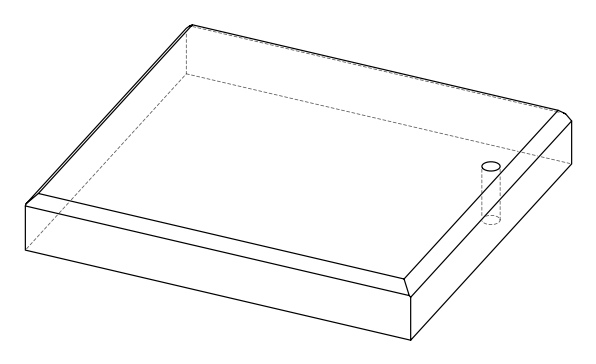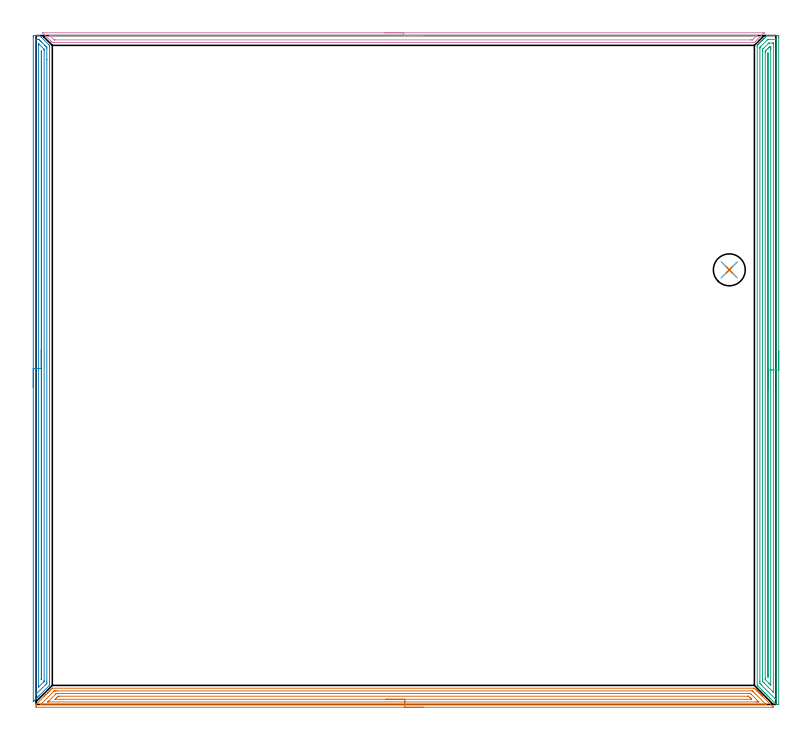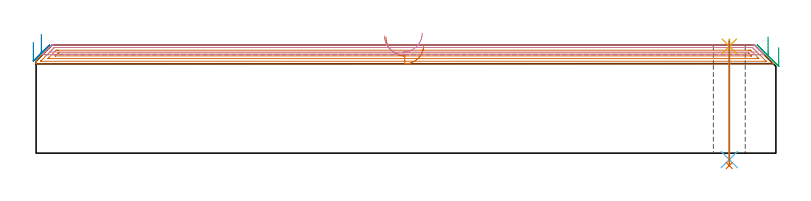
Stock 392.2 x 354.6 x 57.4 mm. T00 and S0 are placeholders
(PLAN: 7 operations, 3 tool changes, 44.6 min)
(1 AREA_MILL | FG_CHAMFER_SURFACE | UGT0205_001 | 12.46 min | 20009 mm3)
(2 AREA_MILL_1 | FG_CHAMFER_SURFACE_1 | UGT0205_001 | 11.26 min | 12845 mm3)
(3 AREA_MILL_2 | FG_CHAMFER_SURFACE_2 | UGT0205_001 | 14.11 min | 22628 mm3)
(4 AREA_MILL_3 | FG_CHAMFER_SURFACE_3 | UGT0205_001 | 6.24 min | 5086 mm3)
(5 SPOT_DRILL | STEP1HOLE | NXT0321_9005460120000 | 0.03 min | 3 mm3)
(6 DRILL_THROUGH_HOLE_INTO_CENTER | STEP1HOLE | NXT0301_077 | 0.25 min | 5043 mm3)
(7 DRILL_TO_ENLARGE_THROUGH_HOLE | STEP1HOLE | UGT0301_292 | 0.27 min | 7805 mm3)
(TOOL UGT0205_001 | Chamfer Mill 20 x 3 x 45 deg. | D20 FL50 Z2)
(TOOL NXT0321_9005460120000 | NC Spot Drill, 142deg, 12mm, Carbide, Uncoated | D12 PA142 FL30 Z2)
(TOOL NXT0301_077 | Carbide Drill 10.6mm [860.1-1060-053A1-MM 2214] | D10.6 PA140 FL71 Z2)
(TOOL UGT0301_292 | Twist Drill 16.9 mm | D16.9 PA118 FL120 Z2)
(OP 1 AREA_MILL)
G17 G21 G94 G90
T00 M6
G54
G17 G0 G90 X205.45 Y-1.5 S1061 M3
G43 Z67.4 H0
Z57.3
G94 G1 X205.412 Z56.428 F250.
X205.298 Z55.564
X205.109 Z54.712
X204.847 Z53.88
X204.513 Z53.074
X204.11 Z52.3
X203.642 Z51.564
X203.11 Z50.872
X202.521 Z50.229
X201.878 Z49.64
X201.186 Z49.108
X200.45 Z48.64
X199.676 Z48.237
X198.87 Z47.903
X198.038 Z47.641
X197.186 Z47.452
X196.322 Z47.338
X195.45 Z47.3
X0.054 Y-1.499 Z47.299
X0.003 Y-1.496 Z47.301
X0. Y-1.184 Z47.615
Y-1.096 Z47.703
Y-0.719 Z48.081
X0.009 Y-0.016 Z48.783
X0.01 Y-0.001 Z48.799
X0.176 Y0.177 Z48.975
X4.281 Y4.281 Z53.081
X4.44 Y4.442 Z53.238
X4.496 Y4.497 Z53.294
X5.166 Y5.166 Z53.966
X5.332 Y5.333 Z54.13
X5.389 Y5.39 Z54.188
X6.051 Y6.051 Z54.851
X6.223 Y6.225 Z55.021
X6.283 Y6.284 Z55.082
X6.936 Y6.936 Z55.736
X7.115 Y7.116 Z55.913
X7.773 Y7.773 Z56.573
X8.474 Y8.474 Z57.274
X8.613 Y8.602 Z57.397
X8.664 Y8.6 Z57.4
X380.446
X380.795 Y8.594 Z57.392
X381.078 Y8.322 Z57.121
X381.394 Y8.008 Z56.804
X381.445 Y7.955 Z56.754
X381.638 Y7.763 Z56.561
X381.691 Y7.71 Z56.507
X381.742 Y7.659 Z56.458
X381.936 Y7.465 Z56.264
X381.988 Y7.413 Z56.21
X382.038 Y7.362 Z56.161
X382.234 Y7.167 Z55.966
X382.285 Y7.116 Z55.913
X382.335 Y7.066 Z55.865
X382.532 Y6.869 Z55.668
X382.582 Y6.819 Z55.616
X382.631 Y6.769 Z55.568
X382.83 Y6.571 Z55.37
X382.88 Y6.522 Z55.319
X382.928 Y6.473 Z55.272
X383.127 Y6.273 Z55.072
X383.177 Y6.225 Z55.022
X383.224 Y6.176 Z54.975
X383.425 Y5.975 Z54.774
X383.474 Y5.927 Z54.724
X383.521 Y5.88 Z54.679
X383.723 Y5.677 Z54.476
X383.771 Y5.63 Z54.427
X383.817 Y5.583 Z54.382
X384.021 Y5.379 Z54.178
X384.068 Y5.333 Z54.13
X384.113 Y5.287 Z54.086
X384.319 Y5.081 Z53.88
X384.365 Y5.036 Z53.833
X384.41 Y4.991 Z53.79
X384.617 Y4.784 Z53.582
X384.663 Y4.739 Z53.536
X384.706 Y4.694 Z53.493
X384.915 Y4.486 Z53.285
X384.96 Y4.442 Z53.239
X385.003 Y4.398 Z53.197
X385.213 Y4.188 Z52.987
X390.309 Y-0.908 Z47.89
X390.399 Y-0.999 Z47.801
X390.575 Y-1.175 Z47.625
X390.755 Y-1.353 Z47.444
X390.873 Y-1.476 Z47.322
X390.883 Y-1.494 Z47.303
X390.873 Y-1.499 Z47.299
X195.45 Y-1.5 Z47.3
Y-0.086 Z48.714
X2.48 Y-0.085 Z48.715
X2.435 Y-0.084 Z48.716
X2.41 Y-0.082 Z48.718
X2.395 Y-0.08 Z48.72
X2.398 Y-0.063 Z48.737
X2.41 Y-0.041 Z48.759
X9.56 Y7.11 Z55.91
X9.563 Y7.113 Z55.913
X9.57 Y7.116 Z55.916
X10.39 Y7.18 Z55.98
X10.454 Y7.182 Z55.982
X11.278 Y7.186 Z55.986
X11.347
X379.553 Y7.185 Z55.985
X379.622 Y7.183 Z55.983
X379.757 Y7.179 Z55.979
X379.824 Y7.116 Z55.916
X380.446 Y6.503 Z55.303
X386.702 Y0.248 Z49.048
X386.964 Y-0.016 Z48.784
X387. Y-0.056 Z48.744
X387.016 Y-0.077 Z48.723
X387.015 Y-0.079 Z48.721
X386.981 Y-0.081 Z48.719
X386.842 Y-0.085 Z48.715
X386.772 Y-0.086 Z48.714
X195.45
Y1.328 Z50.128
X6.307 Y1.329 Z50.129
X6.262 Y1.332 Z50.132
X6.247 Y1.335 Z50.135
Y1.337 Z50.137
X6.264 Y1.359 Z50.159
X6.327 Y1.426 Z50.226
X6.666 Y1.767 Z50.567
X6.772 Y1.873 Z50.673
X10.343 Y5.443 Z54.243
X10.454 Y5.55 Z54.35
X10.686 Y5.764 Z54.564
X10.912 Y5.768 Z54.568
X11.347 Y5.77 Z54.57
X11.802 Y5.771 Z54.571
X377.765
X378.221 Y5.77 Z54.57
X378.659 Y5.766 Z54.566
X378.717 Y5.765 Z54.565
X378.779 Y5.71 Z54.51
X378.909 Y5.585 Z54.385
X379.166 Y5.333 Z54.133
X382.732 Y1.767 Z50.567
X383.127 Y1.367 Z50.167
X383.151 Y1.335 Z50.135
X383.127 Y1.334 Z50.134
X382.672 Y1.33 Z50.13
X382.234 Y1.329 Z50.129
X381.78 Y1.328 Z50.128
X195.45
Y2.743 Z51.543
X10.369
X10.167 Y2.745 Z51.545
X10.118 Y2.747 Z51.547
X10.108 Y2.75 Z51.55
X10.107 Y2.752 Z51.552
X10.126 Y2.775 Z51.575
X10.23 Y2.881 Z51.681
X10.347 Y2.999 Z51.799
X10.899 Y3.55 Z52.35
X11.347 Y3.999 Z52.799
X11.571 Y4.219 Z53.019
X11.67 Y4.313 Z53.113
X11.699 Y4.339 Z53.139
X11.737 Y4.35 Z53.15
X12.326 Y4.357 Z53.157
X377.361
X377.563 Y4.355 Z53.155
X377.663 Y4.352 Z53.152
X377.684 Y4.351 Z53.151
X377.709 Y4.331 Z53.131
X377.765 Y4.283 Z53.083
X378.501 Y3.55 Z52.35
X378.659 Y3.392 Z52.192
X379.253 Y2.791 Z51.591
X379.285 Y2.755 Z51.555
X379.288 Y2.749 Z51.549
X379.279 Y2.748 Z51.548
X379.191 Y2.745 Z51.545
X379.014 Y2.743 Z51.543
X378.659
X195.45
X194.578 Z51.581
X193.714 Z51.695
X192.862 Z51.883
X192.03 Z52.146
X191.224 Z52.48
X190.45 Z52.882
X189.714 Z53.351
X189.022 Z53.882
X188.379 Z54.472
X187.79 Z55.115
X187.258 Z55.807
X186.79 Z56.543
X186.387 Z57.316
X186.053 Z58.122
X185.791 Z58.954
X185.602 Z59.806
X185.488 Z60.671
X185.45 Z61.543
G0 Z67.4
M5
M2
(OP 2 AREA_MILL_1)
G17 G21 G94 G90
T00 M6
G54
G17 G0 G90 X-1.5 Y168.05 S1061 M3
G43 Z67.4 H0
Z58.8
G94 G1 Y168.088 Z57.928 F250.
Y168.202 Z57.063
Y168.391 Z56.212
Y168.653 Z55.38
Y168.987 Z54.574
Y169.39 Z53.8
Y169.858 Z53.064
Y170.39 Z52.372
Y170.979 Z51.729
Y171.622 Z51.14
Y172.314 Z50.608
Y173.05 Z50.14
Y173.824 Z49.737
Y174.63 Z49.403
Y175.462 Z49.141
Y176.313 Z48.952
Y177.178 Z48.838
Y178.05 Z48.8
Y353.462
X-1.499 Y353.986 Z48.801
X-1.496 Y354.351
X-1.492 Y354.59 Z48.803
X-1.138 Y354.6 Z49.156
X-0.591 Z49.706
X-0.263 Z50.033
X0.284 Z50.58
X0.612 Z50.907
X1.432 Z51.731
X1.487 Z51.786
X1.898 Z52.197
X1.907 Y354.593 Z52.206
X2.654 Y353.847 Z52.951
X6.738 Y349.762 Z57.037
X6.979 Y349.52 Z57.276
X7.095 Y349.402 Z57.391
X7.1 Y348.627 Z57.4
Y10.152
X7.095 Y10.105 Z57.391
X7.073 Y10.075 Z57.371
X6.877 Y9.876 Z57.176
X1.621 Y4.62 Z51.919
X1.487 Y4.485 Z51.783
X1.348 Y4.347 Z51.646
X1.192 Y4.191 Z51.49
X1.05 Y4.048 Z51.345
X0.901 Y3.9 Z51.199
X0.763 Y3.762 Z51.061
X0.612 Y3.61 Z50.907
X0.455 Y3.454 Z50.753
X0.335 Y3.333 Z50.632
X0.175 Y3.172 Z50.469
X0.008 Y3.007 Z50.306
X-0.263 Y2.736 Z50.035
X-0.437 Y2.561 Z49.859
X-1.015 Y1.985 Z49.285
X-1.492 Y1.508 Z48.806
X-1.495 Y1.527 Z48.805
X-1.5 Y1.668 Z48.8
Y178.05
X-0.086 Z50.214
X-0.085 Y352.019 Z50.215
X-0.084 Y352.2 Z50.216
X-0.079 Y352.555 Z50.221
X-0.078 Y352.59 Z50.222
X-0.015 Y352.594 Z50.285
X0.089 Y352.598 Z50.389
X0.22 Y352.6 Z50.52
X0.612 Z50.912
X1.096 Z51.396
X1.291 Y352.597 Z51.591
X1.389 Y352.594 Z51.689
X1.436 Y352.59 Z51.736
X1.487 Y352.552 Z51.787
X1.848 Y352.2 Z52.148
X2.362 Y351.688 Z52.662
X2.744 Y351.307 Z53.044
X4.53 Y349.52 Z54.83
X4.988 Y349.062 Z55.288
X5.421 Y348.627 Z55.721
X5.569 Y348.472 Z55.869
X5.679 Y348.355 Z55.979
X5.681 Y348.271 Z55.981
X5.685 Y347.916 Z55.985
X5.686 Y341.803 Z55.986
X5.685 Y11.938 Z55.985
X5.681 Y11.231 Z55.981
X5.679 Y11.14 Z55.979
X5.59 Y11.045 Z55.89
X5.288 Y10.739 Z55.588
X4.988 Y10.437 Z55.288
X0.237 Y5.686 Z50.537
X0.054 Y5.507 Z50.354
X-0.019 Y5.437 Z50.281
X-0.076 Y5.385 Z50.224
X-0.081 Y5.501 Z50.219
X-0.084 Y5.686 Z50.216
X-0.085 Y6.112 Z50.215
X-0.086 Y6.399 Z50.214
Y178.05
X1.328 Z51.628
X1.329 Y349.683 Z51.629
Y349.845
X1.333 Y350.169 Z51.633
X1.335 Y350.247 Z51.635
X1.351 Y350.238 Z51.651
X1.403 Y350.193 Z51.703
X1.487 Y350.112 Z51.787
X3.866 Y347.734 Z54.166
X4.113 Y347.482 Z54.413
X4.265 Y347.323 Z54.565
X4.269 Y347.003 Z54.569
X4.271 Y346.841 Z54.571
Y12.669
X4.269 Y12.507 Z54.569
X4.264 Y12.187 Z54.564
X4.113 Y12.015 Z54.413
X4.076 Y11.976 Z54.376
X4.039 Y11.938 Z54.339
X1.358 Y9.259 Z51.658
X1.345 Y9.252 Z51.645
X1.335 Y9.249 Z51.635
X1.332 Y9.259 Z51.632
X1.33 Y9.278 Z51.63
X1.329 Y9.421 Z51.629
X1.328 Y178.05 Z51.628
X2.743 Z53.043
Y346.065
X2.744 Y346.124 Z53.044
X2.749 Y346.24 Z53.049
X2.757 Y346.383 Z53.057
X2.797 Y346.345 Z53.097
X2.843 Y346.297 Z53.143
X2.852 Y346.123 Z53.152
X2.856 Y346.007 Z53.156
X2.857 Y345.948 Z53.157
Y13.724
X2.856 Y13.607 Z53.156
X2.851 Y13.225 Z53.151
X2.796 Y13.156 Z53.096
X2.756 Y13.113 Z53.056
X2.75 Y13.11 Z53.05
X2.747 Y13.123 Z53.047
X2.744 Y13.161 Z53.044
X2.743 Y13.219 Z53.043
Y13.336
Y178.05
Y178.922 Z53.081
Y179.786 Z53.195
Y180.638 Z53.383
Y181.47 Z53.646
Y182.276 Z53.98
Y183.05 Z54.382
Y183.786 Z54.851
Y184.478 Z55.382
Y185.121 Z55.972
Y185.71 Z56.615
Y186.241 Z57.307
Y186.71 Z58.043
Y187.113 Z58.816
Y187.447 Z59.622
Y187.709 Z60.454
Y187.898 Z61.306
Y188.012 Z62.171
Y188.05 Z63.043
G0 Z67.4
M5
M2
(OP 3 AREA_MILL_2)
G17 G21 G94 G90
T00 M6
G54
G17 G0 G90 X393.7 Y187.3 S1061 M3
G43 Z67.4 H0
Z56.
G94 G1 Y187.262 Z55.128 F250.
Y187.148 Z54.264
Y186.959 Z53.412
Y186.697 Z52.58
Y186.363 Z51.774
Y185.96 Z51.
Y185.492 Z50.264
Y184.96 Z49.572
Y184.371 Z48.929
Y183.728 Z48.34
Y183.036 Z47.809
Y182.3 Z47.34
Y181.526 Z46.937
Y180.72 Z46.603
Y179.888 Z46.341
Y179.036 Z46.152
Y178.172 Z46.038
Y177.3 Z46.
Y0.159
X393.696 Y0.042 Z46.004
X393.693 Y0.01 Z46.006
X393.531 Y0. Z46.168
X393.022 Z46.677
X392.399 Y0.002 Z47.3
X391.957 Y0.442 Z47.742
X391.795 Y0.605 Z47.904
X389.046 Y3.354 Z50.654
X388.879 Y3.519 Z50.817
X388.203 Y4.197 Z51.497
X388. Y4.398 Z51.696
X387.361 Y5.039 Z52.339
X387.121 Y5.278 Z52.576
X386.518 Y5.882 Z53.182
X386.44 Y5.959 Z53.258
X386.241 Y6.157 Z53.455
X385.675 Y6.725 Z54.025
X385.548 Y6.852 Z54.151
X385.362 Y7.037 Z54.334
X384.832 Y7.568 Z54.867
X384.482 Y7.916 Z55.214
X382.87 Y9.529 Z56.827
X382.753 Y9.647 Z56.947
X382.723 Y9.677 Z56.977
X382.398 Y10.001 Z57.3
X382.39 Y10.009 Z57.308
X382.306 Y10.099 Z57.392
X382.3 Y10.421 Z57.4
Y348.641
X382.305 Y349.405 Z57.39
X382.433 Y349.533 Z57.265
X382.58 Y349.681 Z57.118
X382.723 Y349.826 Z56.972
X382.878 Y349.979 Z56.819
X383.006 Y350.107 Z56.692
X383.163 Y350.266 Z56.532
X383.665 Y350.766 Z56.034
X383.92 Y351.021 Z55.779
X384.042 Y351.144 Z55.654
X384.388 Y351.488 Z55.312
X384.585 Y351.685 Z55.115
X384.812 Y351.913 Z54.886
X384.922 Y352.024 Z54.774
X385.362 Y352.462 Z54.338
X385.801 Y352.903 Z53.895
X386.002 Y353.103 Z53.697
X386.073 Y353.174 Z53.626
X386.681 Y353.783 Z53.015
X386.916 Y354.016 Z52.784
X387.49 Y354.59 Z52.208
X387.503 Y354.599 Z52.194
X387.56 Y354.6 Z52.139
X387.575 Z52.125
X388.879 Z50.816
X390.071 Z49.626
X390.638 Z49.056
X392.993 Z46.703
X393.277 Y354.596 Z46.42
X393.691 Y354.59 Z46.005
X393.695 Y354.42 Z46.003
X393.699 Y353.995 Z46.001
X393.7 Y353.566 Z46.
Y177.3
X392.286 Z47.414
X392.285 Y3.282 Z47.415
X392.279 Y2.603 Z47.421
X392.276 Y2.585 Z47.424
X392.237 Y2.62 Z47.463
X392.143 Y2.71 Z47.557
X391.953 Y2.897 Z47.747
X391.568 Y3.282 Z48.132
X384.482 Y10.368 Z55.218
X384.431 Y10.421 Z55.269
X383.721 Y11.193 Z55.979
X383.72 Y11.314 Z55.98
X383.714 Y12.093 Z55.986
X383.715 Y347.748 Z55.985
X383.718 Y348.138 Z55.982
X383.721 Y348.331 Z55.979
X383.73 Y348.368 Z55.97
X383.751 Y348.395 Z55.949
X383.796 Y348.444 Z55.904
X383.99 Y348.641 Z55.71
X384.238 Y348.889 Z55.462
X387.56 Y352.21 Z52.14
X387.782 Y352.432 Z51.918
X387.856 Y352.503 Z51.844
X387.915 Y352.558 Z51.785
X387.954 Y352.59 Z51.746
X388. Y352.592 Z51.7
X388.496 Y352.599 Z51.204
X392.203 Y352.6 Z47.497
X392.231 Y352.599 Z47.469
X392.261 Y352.595 Z47.439
X392.279 Y352.59 Z47.421
X392.28 Y352.568 Z47.42
X392.285 Y352.324 Z47.415
X392.286 Y177.3 Z47.414
X390.872 Z48.828
X390.871 Y6.615 Z48.829
X390.87 Y6.536 Z48.83
X390.867 Y6.474 Z48.833
X390.866 Y6.448 Z48.834
X390.827 Y6.484 Z48.873
X390.638 Y6.664 Z49.062
X390.448 Y6.852 Z49.252
X385.986 Y11.314 Z53.714
X385.362 Y11.942 Z54.338
X385.233 Y12.077 Z54.467
X385.171 Y12.146 Z54.529
X385.144 Y12.179 Z54.556
X385.135 Y12.206 Z54.565
X385.132 Y12.439 Z54.568
X385.129 Y13.098 Z54.571
Y13.335
X385.128 Y346.2 Z54.572
X385.13 Y346.856 Z54.57
X385.131 Y347.09 Z54.569
X385.135 Y347.324 Z54.565
X385.362 Y347.56 Z54.338
X385.454 Y347.654 Z54.246
X388.112 Y350.312 Z51.588
X388.227 Y350.426 Z51.473
X388.361 Y350.549 Z51.339
X388.423 Y350.59 Z51.277
X388.536 Y350.594 Z51.164
X388.709 Y350.599 Z50.991
X390.467 Y350.6 Z49.233
X390.638 Y350.597 Z49.062
X390.81 Y350.593 Z48.89
X390.855 Y350.59 Z48.845
X390.865 Y350.565 Z48.835
X390.868 Y350.504 Z48.832
X390.87 Y350.426 Z48.83
X390.871 Y350.189 Z48.829
X390.872 Y177.3 Z48.828
X389.457 Z50.243
Y10.728
X389.455 Y10.421 Z50.245
X389.453 Y10.343 Z50.247
X389.451 Y10.316 Z50.249
X389.44 Y10.32 Z50.26
X389.331 Y10.421 Z50.369
X388.879 Y10.87 Z50.821
X388.435 Y11.314 Z51.265
X386.653 Y13.098 Z53.047
X386.585 Y13.172 Z53.115
X386.55 Y13.213 Z53.151
X386.548 Y13.246 Z53.152
X386.545 Y13.392 Z53.155
X386.543 Y13.684 Z53.157
Y13.991
Y345.657
X386.545 Y345.964 Z53.155
X386.548 Y346.256 Z53.152
X386.55 Y346.289 Z53.15
X386.568 Y346.311 Z53.132
X386.606 Y346.354 Z53.094
X386.67 Y346.421 Z53.03
X387.105 Y346.856 Z52.595
X387.997 Y347.748 Z51.703
X388.447 Y348.187 Z51.253
X388.879 Y348.59 Z50.821
X388.925 Y348.595 Z50.775
X389.302 Y348.596 Z50.398
X389.397 Y348.593 Z50.303
X389.441 Y348.59 Z50.259
X389.45 Y348.565 Z50.25
X389.452 Y348.475 Z50.248
X389.456 Y348.056 Z50.244
X389.457 Y347.748 Z50.243
Y347.162
Y177.3
X388.043 Z51.657
Y15.776
X388.041 Y14.883 Z51.659
X388.04 Y14.842 Z51.66
X388. Y14.304 Z51.7
X387.96 Y14.883 Z51.74
X387.958 Y14.925 Z51.742
X387.957 Y15.776 Z51.743
Y345.115
X387.959 Y345.159 Z51.741
X387.964 Y345.242 Z51.736
X388. Y345.29 Z51.7
X388.031 Y345.321 Z51.669
X388.038 Y345.202 Z51.662
X388.042 Y345.115 Z51.658
X388.043 Y345.071 Z51.657
Y177.3
Y176.428 Z51.695
Y175.564 Z51.809
Y174.712 Z51.998
Y173.88 Z52.26
Y173.074 Z52.594
Y172.3 Z52.997
Y171.564 Z53.465
Y170.872 Z53.996
Y170.229 Z54.586
Y169.64 Z55.229
Y169.108 Z55.921
Y168.64 Z56.657
Y168.237 Z57.431
Y167.903 Z58.237
Y167.641 Z59.069
Y167.452 Z59.92
Y167.338 Z60.785
Y167.3 Z61.657
G0 Z67.4
M5
M2
(OP 4 AREA_MILL_3)
G17 G21 G94 G90
T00 M6
G54
G17 G0 G90 X184.7 Y356.1 S1061 M3
G43 Z67.4 H0
Z62.2
G94 G1 X184.738 Z61.328 F250.
X184.852 Z60.464
X185.041 Z59.612
X185.303 Z58.78
X185.637 Z57.974
X186.04 Z57.2
X186.508 Z56.464
X187.04 Z55.772
X187.629 Z55.129
X188.272 Z54.54
X188.964 Z54.009
X189.7 Z53.54
X190.474 Z53.137
X191.28 Z52.803
X192.112 Z52.541
X192.963 Z52.352
X193.828 Z52.238
X194.7 Z52.2
X385.98 Y356.099 Z52.199
X385.983 Y356.094 Z52.204
X385.98 Y356.082 Z52.216
X385.925 Y356.024 Z52.274
X385.866 Y355.965 Z52.334
X385.35 Y355.45 Z52.85
X385.158 Y355.256 Z53.04
X384.514 Y354.614 Z53.686
X384.28 Y354.378 Z53.918
X383.679 Y353.779 Z54.521
X383.599 Y353.698 Z54.601
X383.402 Y353.5 Z54.796
X382.843 Y352.943 Z55.357
X382.705 Y352.805 Z55.494
X382.524 Y352.622 Z55.674
X382.007 Y352.107 Z56.193
X381.646 Y351.744 Z56.552
X381.205 Y351.305 Z56.995
X380.919 Y351.019 Z57.278
X380.802 Y350.905 Z57.391
X380.026 Y350.9 Z57.4
X9.374
X8.598 Y350.905 Z57.391
X8.572 Y350.927 Z57.369
X8.481 Y351.018 Z57.279
X8.193 Y351.305 Z56.99
X8.034 Y351.465 Z56.833
X7.917 Y351.582 Z56.716
X7.754 Y351.744 Z56.551
X7.588 Y351.911 Z56.387
X3.778 Y355.721 Z52.578
X3.568 Y355.934 Z52.366
X3.419 Y356.093 Z52.206
X3.568 Y356.1 Z52.2
X194.7
Y354.686 Z53.614
X381.812 Y354.685 Z53.615
X381.947 Y354.684 Z53.616
X382.063 Y354.681 Z53.619
X382.112 Y354.679 Z53.621
X382.111 Y354.673 Z53.627
X382.039 Y354.595 Z53.705
X381.909 Y354.46 Z53.84
X381.812 Y354.362 Z53.938
X380.026 Y352.577 Z55.723
X379.824 Y352.382 Z55.918
X379.775 Y352.337 Z55.963
X379.746 Y352.321 Z55.979
X379.702 Y352.319 Z55.981
X379.513 Y352.316 Z55.984
X379.133 Y352.314 Z55.986
X378.999
X10.133
X9.754 Y352.317 Z55.983
X9.66 Y352.32 Z55.98
X9.64 Y352.321 Z55.979
X9.605 Y352.352 Z55.948
X9.542 Y352.411 Z55.889
X9.374 Y352.576 Z55.724
X7.588 Y354.363 Z53.937
X7.352 Y354.606 Z53.694
X7.309 Y354.653 Z53.647
X7.294 Y354.679 Z53.621
X7.342 Y354.681 Z53.619
X7.588 Y354.684 Z53.616
X7.722 Y354.685 Z53.615
X8.481 Y354.686 Z53.614
X194.7
X195.572 Z53.652
X196.436 Z53.766
X197.288 Z53.955
X198.12 Z54.217
X198.926 Z54.551
X199.7 Z54.954
X200.436 Z55.423
X201.128 Z55.954
X201.771 Z56.543
X202.36 Z57.186
X202.891 Z57.879
X203.36 Z58.614
X203.763 Z59.388
X204.097 Z60.194
X204.359 Z61.026
X204.548 Z61.878
X204.662 Z62.743
X204.7 Z63.614
G0 Z67.4
M5
M2
(OP 5 SPOT_DRILL)
G17 G21 G94 G90
T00 M6
G54
G17 G0 G90 X367.5 Y230.4 S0 M3
G43 Z67.4 H0
G94 G81 G98 Z56.673 F250. R60.4
G80
M5
M2
(OP 6 DRILL_THROUGH_HOLE_INTO_CENTER)
G17 G21 G94 G90
T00 M6
G54
G17 G0 G90 X367.5 Y230.4 S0 M3
G43 Z67.4 H1
G94 G73 G98 Z-3.429 F250. Q10.138 R59.4
G80
M5
M2
(OP 7 DRILL_TO_ENLARGE_THROUGH_HOLE)
G17 G21 G94 G90
T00 M6
G54
G17 G0 G90 X367.5 Y230.4 S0 M3
G43 Z67.4 H0
G94 G73 G98 Z-6.577 F250. Q15.994 R59.4
G80
M5
M2
